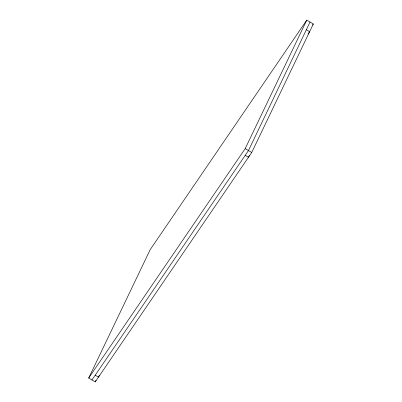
<?xml version="1.0" encoding="UTF-8"?>
<svg xmlns="http://www.w3.org/2000/svg" width="402" height="402" viewBox="0 0 402 402"><rect width="100%" height="100%" fill="white"/><g stroke="black" fill="none" stroke-linecap="round" stroke-linejoin="round"><path stroke-width="0.6" d="M88.686 378.036L150.258 249.526L306.776 20.1L313.314 23.964L251.742 152.474L95.224 381.9L88.686 378.036L245.205 148.609L306.776 20.1M95.224 381.9L96.033 380.207M99.294 375.423L98.485 377.121L95.214 375.187M310.048 22.035L248.476 150.544L91.952 379.965M248.753 156.69L249.295 155.559M312.61 25.004L313.314 23.964M307.992 34.064L309.62 31.678L306.354 29.743M245.205 148.609L251.742 152.474M245.215 155.323L248.481 157.252"/></g></svg>
